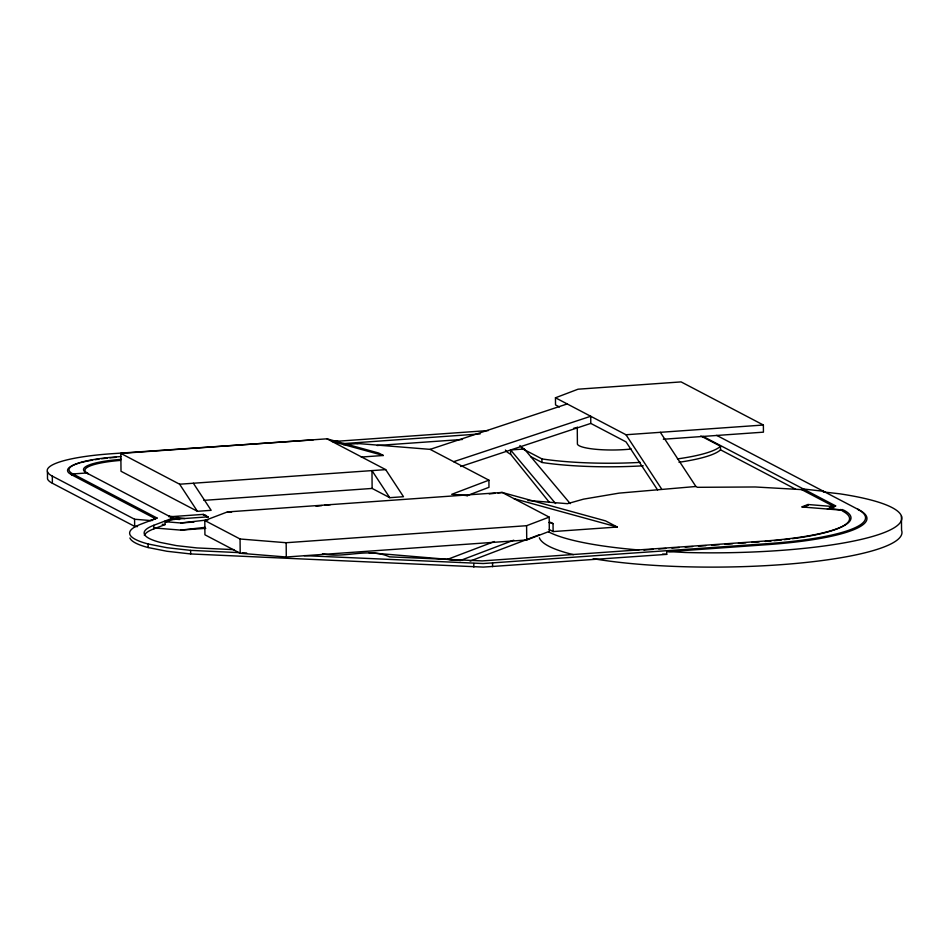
<?xml version="1.0" encoding="UTF-8"?>
<svg xmlns="http://www.w3.org/2000/svg" width="949" height="949" viewBox="0 0 949 949"><rect width="100%" height="100%" fill="white"/><g stroke="black" fill="none" stroke-linecap="round" stroke-linejoin="round"><path stroke-width="1.42" d="M795.665 489.209L720.54 449.826L720.505 446.255L702.936 437.05A94.39 17.201 -0.5 0 0 700.753 436.018M720.528 449.862L720.54 449.826A108.91 19.846 -0.5 0 1 679.01 462.27M79.941 462.851A74.058 13.5 -0.5 0 0 69.016 473.077L71.531 474.737L72.919 473.942L157.048 518.035L155.482 518.747L71.555 474.761L72.919 473.942A72.61 13.227 -0.5 0 1 118.103 456.766L121.057 456.552M842.593 509.542L840.755 510.099L801.644 506.944L808.026 504.512L834.112 506.624L835.476 505.805L827.718 509.044L829.343 508.462L843.969 510.265A130.701 23.82 -0.5 0 1 762.64 541.191L482.282 560.906L389.493 556.849C368.331 547.265 344.677 558.831 322.482 553.753M137.534 526.612L134.651 526.387L52.373 483.255L52.314 476.125L134.592 519.245L150.749 520.55L152.042 519.945L152.054 520.657M157.048 518.035L140.749 524.239A108.91 19.846 -0.5 0 0 148.139 543.979L148.174 547.549L166.965 551.274L190.642 553.943L483.302 567.099L666.72 554.358L666.696 550.788L668.938 551.618L767.895 544.607A146.632 26.726 -0.5 0 0 859.07 509.91L716.661 435.366M150.749 520.55L155.482 518.747M144.378 535.426A94.39 17.201 -0.5 0 1 153.821 528.866L153.785 525.295L170.998 518.747L179.61 519.506M168.946 516.814L168.934 516.102L170.31 516.719L203.288 514.382L207.997 517.561L207.985 516.849L176.763 519.056L172.042 519.672L166.395 521.82L165.079 521.001L165.114 524.572L153.821 528.866M497.869 492.958L502.175 492.46L549.198 517.11L549.317 531.381L526.731 539.981L286.29 557.004L240.192 553.279L204.925 534.797L204.806 520.515L227.404 511.926L502.175 492.46L605.533 520.871L617.289 527.027L553.113 531.57L549.198 529.518M559.447 406.979L555.521 404.926L555.462 397.785L578.06 389.197L681.097 381.901L763.376 425.022L763.435 432.163L663.339 439.245M466.932 495.698L488.972 487.312L488.913 480.17L451.712 494.322L467.833 495.627M204.806 520.515L240.061 538.996L286.171 542.721L526.6 525.699L549.198 517.11M447.477 559.376L494.429 541.523M448.924 559.495L460.514 560.432L513.717 540.206M470.099 561.084L539.637 534.643M802.925 507.169L808.038 505.224L808.026 504.512M805.357 506.185L808.038 505.224M827.35 509.044L835.737 506.042M343.443 444.595L358.212 443.551L356.373 442.685L356.373 443.408L430.134 449.363L567.217 403.942M453.646 461.688L590.729 416.267L590.788 423.408L626.043 441.89L657.574 489.909M460.704 466.517L590.788 423.408M316.064 506.244L321.806 505.603M324.688 505.271L330.442 504.631M165.09 521.713L180.69 522.97L208.021 519.886M489.233 493.931L494.987 493.278M154.829 528.012L180.761 530.111L205.209 527.347M803.412 489.708L755.297 486.979L697.456 487.312L695.902 486.493L619.116 493.124L583.564 499.138L567.466 503.682L527.905 500.479M193.359 483.243L211.153 510.325L197.416 511.297L121.009 471.262L120.855 453.408L326.942 438.818L378.615 453.017L383.325 455.484L361.237 457.05M333.502 441.51L488.379 430.549M343.063 443.634L480.135 433.93M377.038 445.508L462.495 439.458M72.919 473.942L86.656 472.97A58.091 10.581 -0.5 0 1 121.377 459.328M555.462 397.785L625.984 434.749L763.376 425.022M71.555 474.761L72.931 474.666L71.531 474.737M549.352 502.365L510.621 454.239L510.586 449.956L524.322 448.984L570.242 503.646M120.855 453.408L179.622 484.215L385.709 469.625L403.491 496.707L389.754 497.679L372.127 488.438L203.857 500.36M180.69 522.97L193.94 522.033M180.761 530.111L205.779 528.344M644.644 549.981L653.09 549.388M658.713 548.985L665.961 548.475M671.88 548.059L679.27 547.526M685.19 547.11L692.58 546.588M698.5 546.173L705.89 545.651M711.809 545.224L719.2 544.702M725.119 544.287L732.509 543.765M738.417 543.338L745.819 542.816M751.727 542.401L759.129 541.879M304.19 555.639L483.266 563.528L767.338 543.658A145.221 26.465 -0.5 0 0 857.718 509.293L859.094 509.91M227.404 511.926L231.651 511.986M233.905 549.649L197.001 547.941L176.49 545.628L160.191 542.401A94.39 17.201 -0.5 0 1 153.785 525.295M148.139 543.979L166.941 547.703L190.619 550.373L239.29 552.638M242.244 552.769L246.669 552.97M666.696 551.499L685.356 552.484A181.52 33.085 -0.5 0 0 883.317 532.911A181.52 33.085 -0.5 0 0 839.675 493.8L823.281 491.95L823.269 491.238L803.4 488.996L801.431 489.482L834.112 506.624M662.485 554.133L666.72 554.358M313.146 439.909L111.057 453.776A94.39 17.201 -0.5 0 0 52.314 476.125M333.229 441.534L337.927 441.202L337.939 441.914M162.22 524.334L165.114 524.572M368.936 552.721L460.514 560.432M203.3 515.093L206.111 515.485M168.934 516.102L184.865 518.605M521.63 447.987A94.39 17.201 -0.5 0 0 524.322 449.696L542.021 458.925A108.91 19.846 -0.5 0 0 640.29 462.388M530.716 456.599L542.057 462.495A108.91 19.846 -0.5 0 0 643.22 465.793M331.64 441.285L383.325 455.484M513.931 498.628L617.289 527.027M548.866 522.472L553.042 523.623L553.113 531.57M174.118 519.518L173.631 518.557L86.656 472.97L88.067 473.61A56.655 10.32 -0.5 0 1 120.535 460.395M86.656 472.97L88.067 473.61M823.269 491.238L825.262 492.175M835.476 505.805L702.924 436.338L702.936 437.05M430.134 449.363L488.913 480.17M550.432 522.247L553.042 523.623M326.942 438.818L385.709 469.625M203.288 514.382L207.985 516.849M170.998 518.747L172.042 519.672M510.586 449.956L555.592 503.539M660.338 432.317L695.902 486.493M625.984 434.749L661.56 488.925M389.754 497.679L371.972 470.597L372.127 488.438M179.622 484.215L197.416 511.297M901.42 515.959L901.55 530.23A181.52 33.085 -0.5 0 1 796.282 563.421A181.52 33.085 -0.5 0 1 593.22 558.676M840.755 509.388L842.57 511.06A129.301 23.559 -0.5 0 1 792.391 538.676M829.343 508.462L829.355 509.186M644.086 549.59L644.086 550.301M577.265 426.991L577.407 444.12A36.299 6.619 -0.5 0 0 631.18 449.019M541.903 458.901L541.938 462.471M526.6 525.699L526.731 539.981M524.322 449.696L524.322 448.984A94.39 17.201 -0.5 0 1 519.91 445.508M492.555 563.113L492.59 566.683M473.812 563.504L473.836 567.075M286.171 542.721L286.29 557.004M240.061 538.996L240.192 553.279M190.619 550.373L190.642 553.943M134.592 519.245L134.651 526.387M47.45 471.76L47.509 478.901A94.39 17.201 -0.5 0 0 52.373 483.255M638.891 549.981A181.52 33.085 -0.5 0 1 548.593 531.891M573.457 554.655A181.52 33.085 -0.5 0 1 539.352 537.775M789.71 539.02A129.301 23.559 -0.5 0 1 784.182 539.673M781.347 539.981A129.301 23.559 -0.5 0 1 774.064 540.693M771.098 540.966A129.301 23.559 -0.5 0 1 765.108 541.452M510.621 454.239A108.91 19.846 -0.5 0 1 505.426 450.051M720.505 446.291A108.91 19.846 -0.5 0 1 677.456 458.913M148.174 547.549A108.91 19.846 -0.5 0 1 129.918 537.976M573.92 428.106A94.39 17.201 -0.5 0 1 576.945 427.833M81.033 462.543A74.058 13.5 -0.5 0 1 92.658 460.087M95.125 459.684A74.058 13.5 -0.5 0 1 98.993 459.114M101.673 458.77A74.058 13.5 -0.5 0 1 107.261 458.13M109.942 457.869A74.058 13.5 -0.5 0 1 116.336 457.323"/></g></svg>
